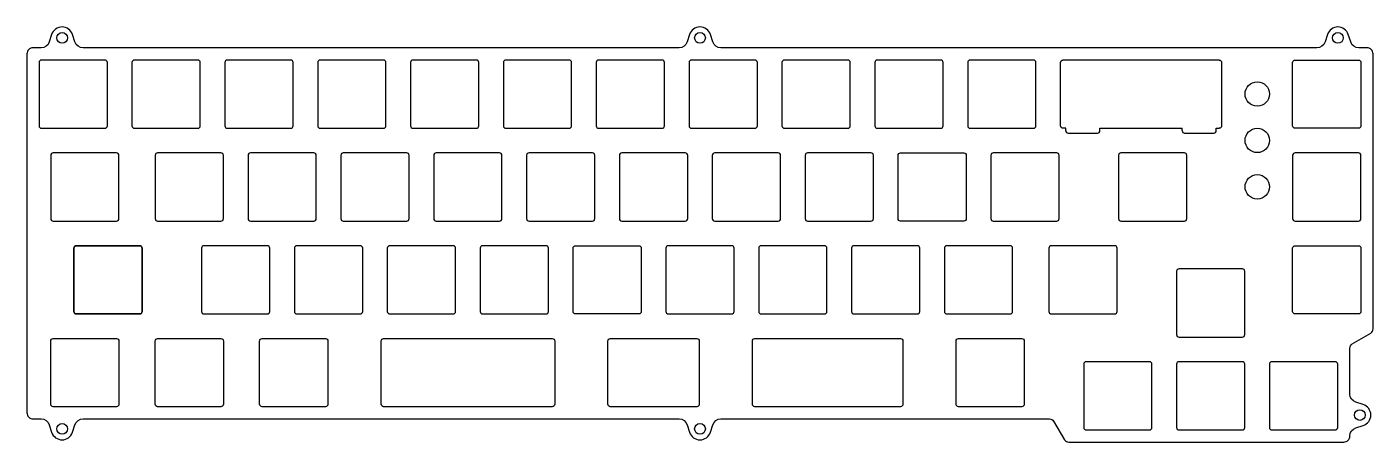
# Model space of a CAD drawing. Header units: millimetres. Extents: x 4 to 280, y 2 to 87.
import ezdxf

# ---------------------------------------------------------------- set-up
doc = ezdxf.new("R2010")
doc.units = ezdxf.units.MM
doc.layers.get('0').update_dxf_attribs({"linetype": 'CONTINUOUS'})

msp = doc.modelspace()

# ---------------------------------------------------------------- linework, layer by layer
for p, q in [((248.53, 80.32), (216.48, 80.32)), ((215.98, 66.82), (215.98, 79.82)), ((249.03, 79.82), (249.03, 66.82)), ((217.06, 66.32), (216.48, 66.32)), ((217.06, 65.82), (217.06, 66.32)), ((224.06, 65.82), (224.06, 66.32)), ((224.06, 66.32), (240.94, 66.32)), ((240.94, 65.82), (240.94, 66.32)), ((247.94, 65.82), (247.94, 66.32)), ((247.94, 66.32), (248.53, 66.32)), ((217.56, 65.32), (223.56, 65.32)), ((241.44, 65.32), (247.44, 65.32)), ((13.57, 28.72), (13.57, 41.72)), ((13.57, 28.72), (13.57, 41.72)), ((14.07, 42.22), (27.07, 42.22)), ((14.07, 42.22), (27.07, 42.22)), ((27.57, 41.72), (27.57, 28.72)), ((27.57, 41.72), (27.57, 28.72)), ((27.07, 28.22), (14.07, 28.22)), ((27.07, 28.22), (14.07, 28.22))]:
    msp.add_line(p, q)
for points in [[(139.87, 85.56), (139.38, 84.03, -0.325205), (137.71, 82.82), (15.45, 82.82, -0.325205), (13.78, 84.03), (13.29, 85.56, 0.727332), (9, 85.56), (8.51, 84.03, -0.325205), (6.84, 82.82), (5.18, 82.82, 0.414214), (3.93, 81.57), (3.93, 7.92, 0.414214), (5.18, 6.67), (6.84, 6.67, -0.325205), (8.51, 5.46), (9, 3.93, 0.727332), (13.29, 3.93), (13.78, 5.46, -0.325205), (15.45, 6.67), (137.71, 6.67, -0.325205), (139.38, 5.46), (139.87, 3.93, 0.727332), (144.15, 3.93), (144.65, 5.46, -0.325205), (146.32, 6.67), (212.21, 6.67), (213.71, 6.67, -0.265313), (214.57, 6.18), (216.81, 2.4, 0.265313), (217.67, 1.91), (217.74, 1.91), (274.09, 1.91, 0.414214), (275.34, 3.16, -0.325205), (276.55, 4.82), (278.08, 5.32, 0.727332), (278.08, 9.6), (276.55, 10.1, -0.325205), (275.34, 11.76), (275.34, 21.2, -0.265313), (275.83, 22.06), (279.61, 24.29, 0.265313), (280.1, 25.15), (280.1, 81.57, 0.414214), (278.85, 82.82), (277.18, 82.82, -0.325205), (275.52, 84.03), (275.02, 85.56, 0.727332), (270.74, 85.56), (270.25, 84.03, -0.325205), (268.58, 82.82), (146.32, 82.82, -0.325205), (144.65, 84.03), (144.15, 85.56, 0.727332)], [(20.43, 66.82), (20.43, 79.82, 0.414214), (19.93, 80.32), (6.93, 80.32, 0.414214), (6.43, 79.82), (6.43, 66.82, 0.414214), (6.93, 66.32), (19.93, 66.32, 0.414214)], [(39.48, 79.82, 0.414214), (38.98, 80.32), (25.98, 80.32, 0.414214), (25.48, 79.82), (25.48, 66.82, 0.414214), (25.98, 66.32), (38.98, 66.32, 0.414214), (39.48, 66.82)], [(44.53, 79.82), (44.53, 66.82, 0.414214), (45.03, 66.32), (58.03, 66.32, 0.414214), (58.53, 66.82), (58.53, 79.82, 0.414214), (58.03, 80.32), (45.03, 80.32, 0.414214)], [(63.58, 66.82, 0.414214), (64.08, 66.32), (77.08, 66.32, 0.414214), (77.58, 66.82), (77.58, 79.82, 0.414214), (77.08, 80.32), (64.08, 80.32, 0.414214), (63.58, 79.82)], [(96.13, 66.32, 0.414214), (96.63, 66.82), (96.63, 79.82, 0.414214), (96.13, 80.32), (83.13, 80.32, 0.414214), (82.63, 79.82), (82.63, 66.82, 0.414214), (83.13, 66.32)], [(115.18, 66.32, 0.414214), (115.68, 66.82), (115.68, 79.82, 0.414214), (115.18, 80.32), (102.18, 80.32, 0.414214), (101.68, 79.82), (101.68, 66.82, 0.414214), (102.18, 66.32)], [(121.23, 80.32, 0.414214), (120.73, 79.82), (120.73, 66.82, 0.414214), (121.23, 66.32), (134.23, 66.32, 0.414214), (134.73, 66.82), (134.73, 79.82, 0.414214), (134.23, 80.32)], [(153.28, 66.32, 0.414214), (153.78, 66.82), (153.78, 79.82, 0.414214), (153.28, 80.32), (140.28, 80.32, 0.414214), (139.78, 79.82), (139.78, 66.82, 0.414214), (140.28, 66.32)], [(158.83, 79.82), (158.83, 66.82, 0.414214), (159.33, 66.32), (172.33, 66.32, 0.414214), (172.83, 66.82), (172.83, 79.82, 0.414214), (172.33, 80.32), (159.33, 80.32, 0.414214)], [(191.88, 79.82, 0.414214), (191.38, 80.32), (178.38, 80.32, 0.414214), (177.88, 79.82), (177.88, 66.82, 0.414214), (178.38, 66.32), (191.38, 66.32, 0.414214), (191.88, 66.82)], [(210.93, 66.82), (210.93, 79.82, 0.414214), (210.43, 80.32), (197.43, 80.32, 0.414214), (196.93, 79.82), (196.93, 66.82, 0.414214), (197.43, 66.32), (210.43, 66.32, 0.414214)], [(264.1, 66.32, -0.414214), (263.6, 66.82), (263.6, 79.82, -0.414214), (264.1, 80.32), (277.1, 80.32, -0.414214), (277.6, 79.82), (277.6, 66.82, -0.414214), (277.1, 66.32)], [(9.31, 47.27), (22.31, 47.27, 0.414214), (22.81, 47.77), (22.81, 60.77, 0.414214), (22.31, 61.27), (9.31, 61.27, 0.414214), (8.81, 60.77), (8.81, 47.77, 0.414214)], [(30.24, 47.77, 0.414214), (30.74, 47.27), (43.74, 47.27, 0.414214), (44.24, 47.77), (44.24, 60.77, 0.414214), (43.74, 61.27), (30.74, 61.27, 0.414214), (30.24, 60.77)], [(63.29, 60.77, 0.414214), (62.79, 61.27), (49.79, 61.27, 0.414214), (49.29, 60.77), (49.29, 47.77, 0.414214), (49.79, 47.27), (62.79, 47.27, 0.414214), (63.29, 47.77)], [(68.84, 47.27), (81.84, 47.27, 0.414214), (82.34, 47.77), (82.34, 60.77, 0.414214), (81.84, 61.27), (68.84, 61.27, 0.414214), (68.34, 60.77), (68.34, 47.77, 0.414214)], [(100.89, 47.27, 0.414214), (101.39, 47.77), (101.39, 60.77, 0.414214), (100.89, 61.27), (87.89, 61.27, 0.414214), (87.39, 60.77), (87.39, 47.77, 0.414214), (87.89, 47.27)], [(119.94, 47.27, 0.414214), (120.44, 47.77), (120.44, 60.77, 0.414214), (119.94, 61.27), (106.94, 61.27, 0.414214), (106.44, 60.77), (106.44, 47.77, 0.414214), (106.94, 47.27)], [(139.49, 47.77), (139.49, 60.77, 0.414214), (138.99, 61.27), (125.99, 61.27, 0.414214), (125.49, 60.77), (125.49, 47.77, 0.414214), (125.99, 47.27), (138.99, 47.27, 0.414214)], [(158.04, 61.27), (145.04, 61.27, 0.414214), (144.54, 60.77), (144.54, 47.77, 0.414214), (145.04, 47.27), (158.04, 47.27, 0.414214), (158.54, 47.77), (158.54, 60.77, 0.414214)], [(164.09, 61.27, 0.414214), (163.59, 60.77), (163.59, 47.77, 0.414214), (164.09, 47.27), (177.09, 47.27, 0.414214), (177.59, 47.77), (177.59, 60.77, 0.414214), (177.09, 61.27)], [(182.64, 60.77, -0.414214), (183.14, 61.27), (196.14, 61.27, -0.414214), (196.64, 60.77), (196.64, 47.77, -0.414214), (196.14, 47.27), (183.14, 47.27, -0.414214), (182.64, 47.77)], [(215.19, 61.27), (202.19, 61.27, 0.414214), (201.69, 60.77), (201.69, 47.77, 0.414214), (202.19, 47.27), (215.19, 47.27, 0.414214), (215.69, 47.77), (215.69, 60.77, 0.414214)], [(227.88, 60.77), (227.88, 47.77, 0.414214), (228.38, 47.27), (241.38, 47.27, 0.414214), (241.88, 47.77), (241.88, 60.77, 0.414214), (241.38, 61.27), (228.38, 61.27, 0.414214)], [(264.1, 61.27, 0.414214), (263.6, 60.77), (263.6, 47.77, 0.414214), (264.1, 47.27), (277.1, 47.27, 0.414214), (277.6, 47.77), (277.6, 60.77, 0.414214), (277.1, 61.27)], [(13.57, 28.72, 0.414214), (14.07, 28.22), (27.07, 28.22, 0.414214), (27.57, 28.72), (27.57, 41.72, 0.414214), (27.07, 42.22), (14.07, 42.22, 0.414214), (13.57, 41.72)], [(53.26, 42.22), (40.26, 42.22, 0.414214), (39.76, 41.72), (39.76, 28.72, 0.414214), (40.26, 28.22), (53.26, 28.22, 0.414214), (53.76, 28.72), (53.76, 41.72, 0.414214)], [(59.31, 42.22, 0.414214), (58.81, 41.72), (58.81, 28.72, 0.414214), (59.31, 28.22), (72.31, 28.22, 0.414214), (72.81, 28.72), (72.81, 41.72, 0.414214), (72.31, 42.22)], [(91.36, 28.22, 0.414214), (91.86, 28.72), (91.86, 41.72, 0.414214), (91.36, 42.22), (78.36, 42.22, 0.414214), (77.86, 41.72), (77.86, 28.72, 0.414214), (78.36, 28.22)], [(97.41, 42.22, 0.414214), (96.91, 41.72), (96.91, 28.72, 0.414214), (97.41, 28.22), (110.41, 28.22, 0.414214), (110.91, 28.72), (110.91, 41.72, 0.414214), (110.41, 42.22)], [(116.46, 28.22, -0.414214), (115.96, 28.72), (115.96, 41.72, -0.414214), (116.46, 42.22), (129.46, 42.22, -0.414214), (129.96, 41.72), (129.96, 28.72, -0.414214), (129.46, 28.22)], [(135.01, 41.72), (135.01, 28.72, 0.414214), (135.51, 28.22), (148.51, 28.22, 0.414214), (149.01, 28.72), (149.01, 41.72, 0.414214), (148.51, 42.22), (135.51, 42.22, 0.414214)], [(154.56, 28.22), (167.56, 28.22, 0.414214), (168.06, 28.72), (168.06, 41.72, 0.414214), (167.56, 42.22), (154.56, 42.22, 0.414214), (154.06, 41.72), (154.06, 28.72, 0.414214)], [(173.11, 28.72, 0.414214), (173.61, 28.22), (186.61, 28.22, 0.414214), (187.11, 28.72), (187.11, 41.72, 0.414214), (186.61, 42.22), (173.61, 42.22, 0.414214), (173.11, 41.72)], [(192.16, 28.72, 0.414214), (192.66, 28.22), (205.66, 28.22, 0.414214), (206.16, 28.72), (206.16, 41.72, 0.414214), (205.66, 42.22), (192.66, 42.22, 0.414214), (192.16, 41.72)], [(213.6, 28.72, 0.414214), (214.1, 28.22), (227.1, 28.22, 0.414214), (227.6, 28.72), (227.6, 41.72, 0.414214), (227.1, 42.22), (214.1, 42.22, 0.414214), (213.6, 41.72)], [(264.1, 28.22, -0.414214), (263.6, 28.72), (263.6, 41.72, -0.414214), (264.1, 42.22), (277.1, 42.22, -0.414214), (277.6, 41.72), (277.6, 28.72, -0.414214), (277.1, 28.22)], [(240.29, 37.46, 0.414214), (239.79, 36.96), (239.79, 23.96, 0.414214), (240.29, 23.46), (253.29, 23.46, 0.414214), (253.79, 23.96), (253.79, 36.96, 0.414214), (253.29, 37.46)], [(8.81, 9.67), (8.81, 22.67, -0.414214), (9.31, 23.17), (22.31, 23.17, -0.414214), (22.81, 22.67), (22.81, 9.67, -0.414214), (22.31, 9.17), (9.31, 9.17, -0.414214)], [(30.24, 9.67), (30.24, 22.67, -0.414214), (30.74, 23.17), (43.74, 23.17, -0.414214), (44.24, 22.67), (44.24, 9.67, -0.414214), (43.74, 9.17), (30.74, 9.17, -0.414214)], [(51.67, 9.67), (51.67, 22.67, -0.414214), (52.17, 23.17), (65.17, 23.17, -0.414214), (65.67, 22.67), (65.67, 9.67, -0.414214), (65.17, 9.17), (52.17, 9.17, -0.414214)], [(76.61, 9.67), (76.61, 22.67, -0.414214), (77.11, 23.17), (90.27, 23.17), (103.27, 23.17), (111.71, 23.17, -0.414214), (112.21, 22.67), (112.21, 9.67, -0.414214), (111.71, 9.17), (77.11, 9.17, -0.414214)], [(123.11, 22.67, -0.414214), (123.61, 23.17), (128.37, 23.17), (136.61, 23.17), (141.37, 23.17, -0.414214), (141.87, 22.67), (141.87, 9.67, -0.414214), (141.37, 9.17), (123.61, 9.17, -0.414214), (123.11, 9.67)], [(152.77, 22.67, -0.414214), (153.27, 23.17), (161.71, 23.17), (174.71, 23.17), (183.15, 23.17, -0.414214), (183.65, 22.67), (183.65, 9.67, -0.414214), (183.15, 9.17), (183.11, 9.17), (153.27, 9.17, -0.414214), (152.77, 9.67)], [(194.55, 9.67), (194.55, 22.67, -0.414214), (195.05, 23.17), (208.05, 23.17, -0.414214), (208.55, 22.67), (208.55, 9.67, -0.414214), (208.05, 9.17), (195.05, 9.17, -0.414214)], [(234.24, 4.41, 0.414214), (234.74, 4.91), (234.74, 17.91, 0.414214), (234.24, 18.41), (221.24, 18.41, 0.414214), (220.74, 17.91), (220.74, 4.91, 0.414214), (221.24, 4.41)], [(253.79, 17.91, 0.414214), (253.29, 18.41), (240.29, 18.41, 0.414214), (239.79, 17.91), (239.79, 4.91, 0.414214), (240.29, 4.41), (253.29, 4.41, 0.414214), (253.79, 4.91)], [(259.34, 18.41, 0.414214), (258.84, 17.91), (258.84, 4.91, 0.414214), (259.34, 4.41), (272.34, 4.41, 0.414214), (272.84, 4.91), (272.84, 17.91, 0.414214), (272.34, 18.41)]]:
    msp.add_lwpolyline(points, format="xyb", close=True)
for centre, radius in [((11.15, 84.87), 1.1), ((142.01, 84.87), 1.1), ((272.88, 84.87), 1.1), ((256.34, 73.35), 2.5), ((256.34, 63.82), 2.5), ((256.34, 54.3), 2.5), ((277.39, 7.46), 1.1), ((11.15, 4.62), 1.1), ((142.01, 4.62), 1.1)]:
    msp.add_circle(centre, radius)
at = {"extrusion": (0, 0, -1)}
for centre, start, end in [((-216.48, 79.82), 0, 90), ((-248.53, 79.82), 90, 180), ((-216.48, 66.82), 270, 360), ((-248.53, 66.82), 180, 270), ((-14.07, 41.72), 0, 90), ((-14.07, 41.72), 0, 90), ((-27.07, 41.72), 90, 180), ((-27.07, 41.72), 90, 180), ((-14.07, 28.72), -90, 0), ((-14.07, 28.72), -90, 0), ((-27.07, 28.72), 180, 270), ((-27.07, 28.72), 180, 270)]:
    msp.add_arc(centre, 0.5, start, end, dxfattribs=at)
for centre, start, end in [((217.56, 65.82), 180, 270), ((223.56, 65.82), -90, 0), ((241.44, 65.82), 180, 270), ((247.44, 65.82), -90, 0)]:
    msp.add_arc(centre, 0.5, start, end)

doc.saveas('drawing.dxf')
